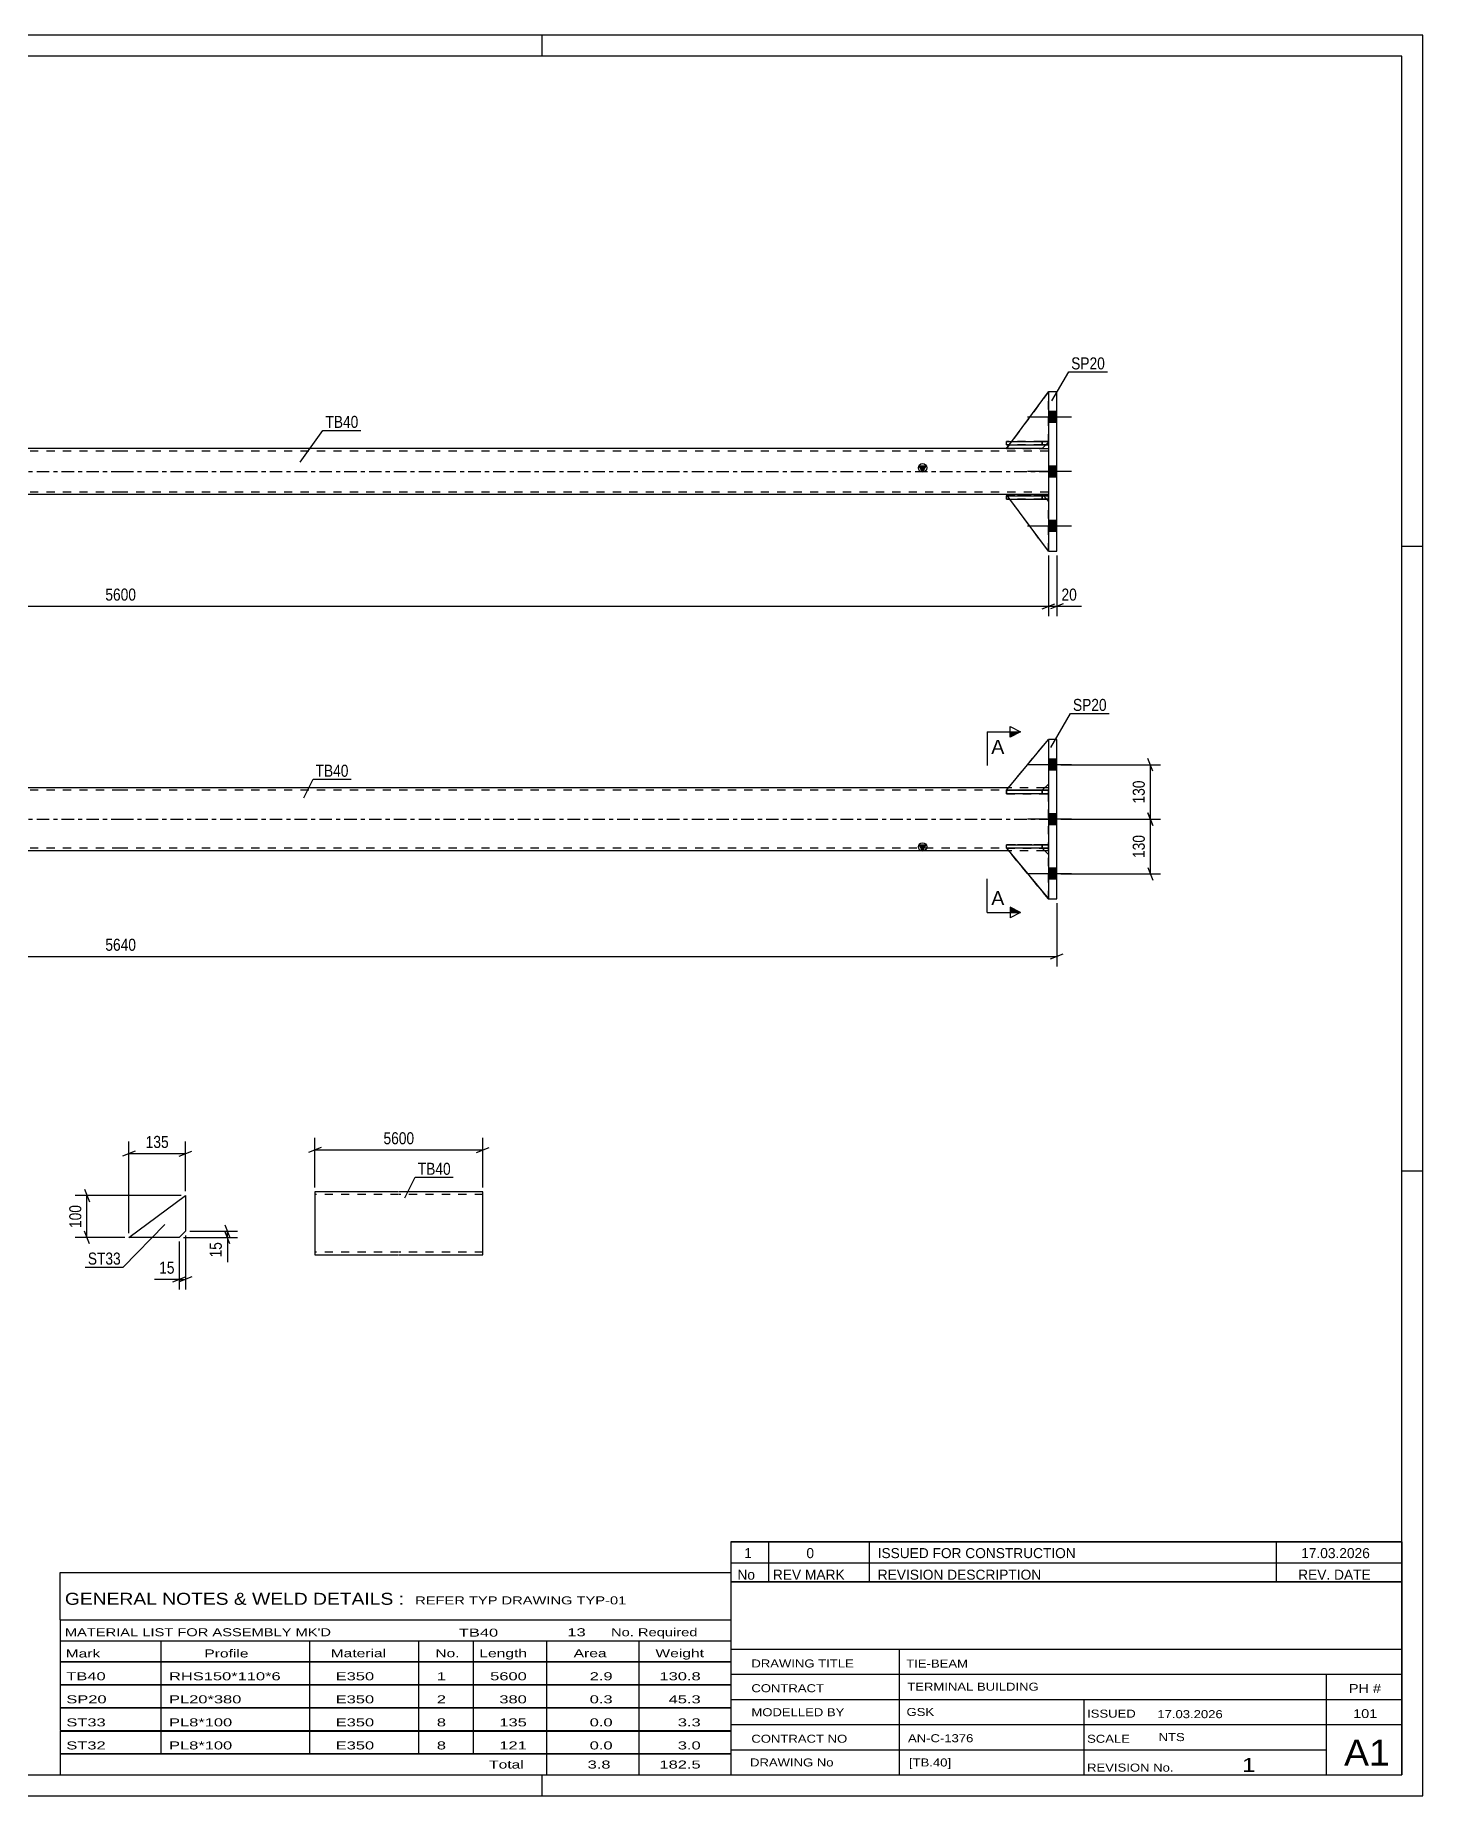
# Model space of a CAD drawing. Header units: millimetres. Extents: x 0 to 594, y 0 to 420.
# Drawn here: x 263.1 to 594, y 0 to 420 of the extents above; entities that cross this region are included whole.
import ezdxf

# ---------------------------------------------------------------- set-up
doc = ezdxf.new("R2010")
doc.units = ezdxf.units.MM
doc.linetypes.add('DXK_LINE_DOT2', pattern=[3.9198, 1.9599, -1.9599])
doc.linetypes.add('DXK_LINE_DOT3', pattern=[5.9187, 2.979, -0.9799, 0.9799, -0.9799])
doc.styles.add('Arial', font='ARIAL.TTF', dxfattribs={"height": 0.2})
doc.styles.add('Arial Narrow', font='ARIALN.TTF', dxfattribs={"height": 0.2})

# ---------------------------------------------------------------- blocks, each defined once
blk = doc.blocks.new('Unknown-580441124-1163')
at = {"color": 5, "linetype": 'Continuous'}
for p, q in [((594, 420), (0, 420)), ((384, 415), (384, 420)), ((594, 0), (594, 420)), ((589, 415), (5, 415)), ((589, 5), (589, 415)), ((594, 298), (589, 298)), ((594, 149), (589, 149)), ((5, 5), (589, 5)), ((384, 0), (384, 5)), ((0, 0), (594, 0))]:
    blk.add_line(p, q, dxfattribs=at)
blk = doc.blocks.new('Part-580441124-1842 - 1824')
at = {"color": 2, "linetype": 'Continuous'}
for p, q in [((494.71, 226.06), (494.71, 226.86)), ((494.71, 226.86), (504.71, 226.86)), ((504.71, 226.06), (504.71, 226.86)), ((504.71, 226.86), (504.71, 226.86)), ((494.71, 226.06), (494.72, 226.06)), ((504.71, 226.06), (495.54, 226.06)), ((504.71, 226.06), (504.71, 226.06))]:
    blk.add_line(p, q, dxfattribs=at)
at = {"color": 7, "linetype": 'DXK_LINE_DOT2'}
for p, q in [((503.21, 226.86), (494.71, 226.86)), ((503.21, 226.06), (503.21, 226.86)), ((503.21, 226.86), (504.71, 226.86)), ((504.71, 226.06), (504.71, 226.86)), ((494.71, 226.06), (503.21, 226.06)), ((495.54, 226.06), (494.72, 226.06)), ((503.21, 226.06), (504.71, 226.06))]:
    blk.add_line(p, q, dxfattribs=at)
blk = doc.blocks.new('Part-580441124-1850 - 1824')
at = {"color": 2, "linetype": 'Continuous'}
for p, q in [((494.71, 226.07), (494.71, 226.07)), ((495.54, 226.07), (494.71, 226.07)), ((494.71, 226.07), (504.71, 213.96)), ((504.71, 224.57), (503.22, 226.06))]:
    blk.add_line(p, q, dxfattribs=at)
at = {"color": 7, "linetype": 'DXK_LINE_DOT2'}
for p, q in [((503.21, 226.07), (494.71, 226.07)), ((504.71, 213.96), (494.71, 226.07)), ((503.21, 226.07), (495.54, 226.07)), ((503.22, 226.06), (503.21, 226.07)), ((503.21, 226.07), (503.21, 226.07)), ((504.71, 224.57), (503.21, 226.07)), ((504.71, 213.96), (504.71, 224.57))]:
    blk.add_line(p, q, dxfattribs=at)
blk = doc.blocks.new('Part-580441124-1830 - 1824')
at = {"color": 2, "linetype": 'Continuous'}
for p, q in [((506.71, 251.96), (504.71, 251.96)), ((504.71, 251.96), (504.71, 213.96)), ((506.71, 213.96), (506.71, 251.96)), ((504.71, 213.96), (506.71, 213.96))]:
    blk.add_line(p, q, dxfattribs=at)
blk = doc.blocks.new('Part-580441124-1831 - 1824')
at = {"color": 7, "linetype": 'DXK_LINE_DOT2'}
for p, q in [((504.71, 239.86), (494.71, 239.86)), ((494.71, 239.86), (504.71, 239.86)), ((494.71, 239.86), (494.71, 239.06)), ((503.21, 239.86), (503.21, 239.06)), ((504.71, 239.06), (504.71, 239.86)), ((503.21, 239.06), (494.71, 239.06)), ((494.71, 239.06), (504.71, 239.06)), ((503.21, 239.06), (504.71, 239.06))]:
    blk.add_line(p, q, dxfattribs=at)
blk = doc.blocks.new('Bolt-580441124-1843 - 1824')
at = {"linetype": 'Continuous'}
for points in [[(504.71, 247.26), (504.71, 244.66), (506.71, 244.66), (506.71, 247.26)], [(504.71, 247.26), (504.71, 244.66), (506.71, 244.66), (506.71, 247.26)], [(504.71, 247.26), (504.71, 244.66), (506.71, 244.66), (506.71, 247.26)], [(504.71, 234.26), (504.71, 231.66), (506.71, 231.66), (506.71, 234.26)], [(504.71, 234.26), (504.71, 231.66), (506.71, 231.66), (506.71, 234.26)], [(504.71, 221.26), (504.71, 218.66), (506.71, 218.66), (506.71, 221.26)], [(504.71, 221.26), (504.71, 218.66), (506.71, 218.66), (506.71, 221.26)], [(504.71, 221.26), (504.71, 218.66), (506.71, 218.66), (506.71, 221.26)]]:
    blk.add_hatch(color=1, dxfattribs=at).paths.add_polyline_path(points)
at = {"color": 1, "linetype": 'Continuous'}
for p, q in [((510.21, 245.96), (499.71, 245.96)), ((510.21, 245.96), (499.71, 245.96)), ((510.21, 245.96), (499.71, 245.96)), ((506.71, 247.26), (504.71, 247.26)), ((506.71, 247.26), (504.71, 247.26)), ((506.71, 247.26), (504.71, 247.26)), ((506.71, 244.66), (504.71, 244.66)), ((506.71, 244.66), (504.71, 244.66)), ((506.71, 244.66), (504.71, 244.66)), ((510.21, 232.96), (499.71, 232.96)), ((510.21, 232.96), (499.71, 232.96)), ((506.71, 234.26), (504.71, 234.26)), ((506.71, 234.26), (504.71, 234.26)), ((506.71, 231.66), (504.71, 231.66)), ((506.71, 231.66), (504.71, 231.66)), ((510.21, 219.96), (499.71, 219.96)), ((510.21, 219.96), (499.71, 219.96)), ((510.21, 219.96), (499.71, 219.96)), ((506.71, 221.26), (504.71, 221.26)), ((506.71, 221.26), (504.71, 221.26)), ((506.71, 221.26), (504.71, 221.26)), ((506.71, 218.66), (504.71, 218.66)), ((506.71, 218.66), (504.71, 218.66)), ((506.71, 218.66), (504.71, 218.66))]:
    blk.add_line(p, q, dxfattribs=at)
blk = doc.blocks.new('Part-580441124-1847 - 1824')
at = {"color": 7, "linetype": 'DXK_LINE_DOT2'}
for p, q in [((494.71, 239.87), (504.71, 251.96)), ((494.71, 239.87), (504.71, 251.96)), ((504.71, 251.96), (504.71, 241.37)), ((494.71, 239.87), (494.71, 239.87)), ((503.21, 239.87), (494.71, 239.87)), ((503.21, 239.87), (494.71, 239.87)), ((504.71, 241.37), (503.21, 239.87)), ((504.71, 241.37), (503.21, 239.87)), ((503.21, 239.87), (503.21, 239.87))]:
    blk.add_line(p, q, dxfattribs=at)
blk = doc.blocks.new('Part-580441124-1853 - 1824')
at = {"color": 7, "linetype": 'DXK_LINE_DOT2'}
for p, q in [((494.71, 226.07), (494.71, 226.07)), ((503.21, 226.07), (494.71, 226.07)), ((494.71, 226.07), (504.71, 213.96)), ((503.21, 226.07), (494.71, 226.07)), ((504.71, 213.96), (494.71, 226.07)), ((504.71, 224.57), (503.21, 226.07)), ((503.21, 226.07), (503.21, 226.07)), ((504.71, 224.57), (503.21, 226.07)), ((504.71, 213.96), (504.71, 224.57))]:
    blk.add_line(p, q, dxfattribs=at)
blk = doc.blocks.new('Part-580441124-1856 - 1824')
at = {"color": 7, "linetype": 'DXK_LINE_DOT2'}
for p, q in [((504.71, 226.86), (494.71, 226.86)), ((494.71, 226.86), (504.71, 226.86)), ((494.71, 226.06), (494.71, 226.86)), ((503.21, 226.86), (503.21, 226.06)), ((504.71, 226.06), (504.71, 226.86)), ((503.21, 226.06), (494.71, 226.06)), ((494.71, 226.06), (504.71, 226.06)), ((503.21, 226.06), (504.71, 226.06))]:
    blk.add_line(p, q, dxfattribs=at)
blk = doc.blocks.new('Part-580441124-1879 - 1824')
at = {"linetype": 'Continuous'}
blk.add_hatch(color=2, dxfattribs=at).paths.add_polyline_path([(474.71, 225.46), (473.91, 226.86), (475.51, 226.86)])
at = {"color": 2, "linetype": 'Continuous'}
for p, q in [((62.21, 240.46), (63.12, 240.46)), ((283.41, 240.46), (71.73, 240.46)), ((495.2, 240.46), (283.51, 240.46)), ((504.71, 240.46), (503.8, 240.46)), ((474.71, 225.46), (473.91, 226.86)), ((473.91, 226.86), (475.51, 226.86)), ((475.51, 226.86), (474.71, 225.46)), ((62.21, 225.46), (63.1, 225.46)), ((283.41, 225.46), (71.71, 225.46)), ((495.22, 225.46), (283.51, 225.46)), ((504.71, 225.46), (503.82, 225.46))]:
    blk.add_line(p, q, dxfattribs=at)
at = {"color": 7, "linetype": 'DXK_LINE_DOT2'}
for p, q in [((62.21, 240.46), (62.21, 225.46)), ((283.41, 239.86), (62.21, 239.86)), ((71.73, 240.46), (63.12, 240.46)), ((504.71, 239.86), (283.51, 239.86)), ((503.8, 240.46), (495.2, 240.46)), ((504.71, 225.46), (504.71, 240.46)), ((283.41, 226.06), (62.21, 226.06)), ((71.71, 225.46), (63.1, 225.46)), ((504.71, 226.06), (283.51, 226.06)), ((503.82, 225.46), (495.22, 225.46))]:
    blk.add_line(p, q, dxfattribs=at)
at = {"color": 7, "linetype": 'DXK_LINE_DOT3'}
for p, q in [((62.21, 232.96), (283.41, 232.96)), ((283.51, 232.96), (504.71, 232.96))]:
    blk.add_line(p, q, dxfattribs=at)
at = {"color": 2, "linetype": 'Continuous'}
blk.add_circle((474.71, 226.36), 1, dxfattribs=at)
blk = doc.blocks.new('Part-580441124-1886 - 1824')
at = {"color": 2, "linetype": 'Continuous'}
for p, q in [((494.71, 239.87), (504.71, 251.96)), ((494.71, 239.87), (494.71, 239.87)), ((503.21, 239.87), (494.71, 239.87)), ((503.21, 239.87), (504.71, 241.37)), ((503.21, 239.87), (503.21, 239.87))]:
    blk.add_line(p, q, dxfattribs=at)
at = {"color": 7, "linetype": 'DXK_LINE_DOT2'}
for p, q in [((494.71, 239.87), (504.71, 251.96)), ((504.71, 251.96), (504.71, 241.37)), ((503.21, 239.87), (494.71, 239.87)), ((504.71, 241.37), (503.21, 239.87))]:
    blk.add_line(p, q, dxfattribs=at)
blk = doc.blocks.new('Part-580441124-1889 - 1824')
at = {"color": 2, "linetype": 'Continuous'}
for p, q in [((494.71, 239.06), (494.71, 239.86)), ((494.71, 239.86), (504.71, 239.86)), ((504.71, 239.06), (504.71, 239.86)), ((504.71, 239.86), (504.71, 239.86)), ((504.71, 239.06), (494.71, 239.06)), ((504.71, 239.06), (504.71, 239.06))]:
    blk.add_line(p, q, dxfattribs=at)
at = {"color": 7, "linetype": 'DXK_LINE_DOT2'}
for p, q in [((503.21, 239.86), (494.71, 239.86)), ((503.21, 239.06), (503.21, 239.86)), ((503.21, 239.86), (504.71, 239.86)), ((504.71, 239.06), (504.71, 239.86)), ((494.71, 239.06), (503.21, 239.06)), ((503.21, 239.06), (504.71, 239.06))]:
    blk.add_line(p, q, dxfattribs=at)
blk = doc.blocks.new('Part-580441124-2318 - 2312')
at = {"color": 2, "linetype": 'Continuous'}
for p, q in [((349.75, 144.08), (329.75, 144.08)), ((329.75, 144.08), (329.75, 129.17)), ((369.85, 144.08), (349.85, 144.08)), ((369.85, 129.08), (369.85, 144.08)), ((329.75, 129.17), (329.75, 129.08)), ((329.75, 129.08), (349.75, 129.08)), ((349.85, 129.08), (369.85, 129.08))]:
    blk.add_line(p, q, dxfattribs=at)
at = {"color": 7, "linetype": 'DXK_LINE_DOT2'}
for p, q in [((349.75, 143.48), (329.75, 143.48)), ((369.85, 143.48), (349.85, 143.48)), ((329.75, 129.68), (329.75, 129.72)), ((349.75, 129.68), (329.75, 129.68)), ((369.85, 129.68), (349.85, 129.68)), ((369.85, 129.68), (369.85, 129.72))]:
    blk.add_line(p, q, dxfattribs=at)
blk = doc.blocks.new('Part-580441124-1766 - 1760')
at = {"color": 2, "linetype": 'Continuous'}
for p, q in [((285.42, 133.2), (298.92, 143.2)), ((298.92, 143.2), (298.92, 134.7)), ((298.92, 134.7), (297.42, 133.2)), ((297.42, 133.2), (285.42, 133.2))]:
    blk.add_line(p, q, dxfattribs=at)
blk = doc.blocks.new('Part-580441124-2014 - 2011')
at = {"color": 2, "linetype": 'Continuous'}
for p, q in [((494.71, 310.4), (494.71, 310.4)), ((503.21, 310.4), (494.71, 310.4)), ((494.95, 310.09), (494.71, 310.4)), ((504.71, 296.9), (495.54, 309.29)), ((503.21, 310.4), (503.21, 310.4)), ((503.53, 310.09), (503.21, 310.4)), ((504.71, 308.9), (504.33, 309.29))]:
    blk.add_line(p, q, dxfattribs=at)
at = {"color": 7, "linetype": 'DXK_LINE_DOT2'}
for p, q in [((494.71, 310.4), (503.21, 310.4)), ((495.54, 309.29), (494.95, 310.09)), ((503.21, 310.4), (504.71, 308.9)), ((504.33, 309.29), (503.53, 310.09)), ((504.71, 308.9), (504.71, 308.9)), ((504.71, 296.9), (504.71, 308.9)), ((504.71, 296.9), (504.71, 296.9))]:
    blk.add_line(p, q, dxfattribs=at)
blk = doc.blocks.new('Bolt-580441124-2023 - 2011')
at = {"linetype": 'Continuous'}
for points in [[(504.71, 330.2), (504.71, 327.6), (506.71, 327.6), (506.71, 330.2)], [(504.71, 330.2), (504.71, 327.6), (506.71, 327.6), (506.71, 330.2)], [(504.71, 330.2), (504.71, 327.6), (506.71, 327.6), (506.71, 330.2)], [(504.71, 317.2), (504.71, 314.6), (506.71, 314.6), (506.71, 317.2)], [(504.71, 317.2), (504.71, 314.6), (506.71, 314.6), (506.71, 317.2)], [(504.71, 304.2), (504.71, 301.6), (506.71, 301.6), (506.71, 304.2)], [(504.71, 304.2), (504.71, 301.6), (506.71, 301.6), (506.71, 304.2)], [(504.71, 304.2), (504.71, 301.6), (506.71, 301.6), (506.71, 304.2)]]:
    blk.add_hatch(color=1, dxfattribs=at).paths.add_polyline_path(points)
at = {"color": 1, "linetype": 'Continuous'}
for p, q in [((510.21, 328.9), (499.71, 328.9)), ((510.21, 328.9), (499.71, 328.9)), ((510.21, 328.9), (499.71, 328.9)), ((506.71, 330.2), (504.71, 330.2)), ((506.71, 330.2), (504.71, 330.2)), ((506.71, 330.2), (504.71, 330.2)), ((506.71, 327.6), (504.71, 327.6)), ((506.71, 327.6), (504.71, 327.6)), ((506.71, 327.6), (504.71, 327.6)), ((510.21, 315.9), (499.71, 315.9)), ((510.21, 315.9), (499.71, 315.9)), ((506.71, 317.2), (504.71, 317.2)), ((506.71, 317.2), (504.71, 317.2)), ((506.71, 314.6), (504.71, 314.6)), ((506.71, 314.6), (504.71, 314.6)), ((510.21, 302.9), (499.71, 302.9)), ((510.21, 302.9), (499.71, 302.9)), ((510.21, 302.9), (499.71, 302.9)), ((506.71, 304.2), (504.71, 304.2)), ((506.71, 304.2), (504.71, 304.2)), ((506.71, 304.2), (504.71, 304.2)), ((506.71, 301.6), (504.71, 301.6)), ((506.71, 301.6), (504.71, 301.6)), ((506.71, 301.6), (504.71, 301.6))]:
    blk.add_line(p, q, dxfattribs=at)
blk = doc.blocks.new('Part-580441124-2015 - 2011')
at = {"color": 2, "linetype": 'Continuous'}
for p, q in [((494.71, 309.29), (494.71, 310.09)), ((494.71, 310.09), (504.71, 310.09)), ((494.71, 309.29), (504.71, 309.29)), ((504.71, 310.09), (504.71, 310.09)), ((504.71, 309.29), (504.71, 310.09))]:
    blk.add_line(p, q, dxfattribs=at)
at = {"color": 7, "linetype": 'DXK_LINE_DOT2'}
for p, q in [((503.21, 310.09), (494.71, 310.09)), ((503.21, 309.29), (494.71, 309.29)), ((504.71, 310.09), (503.21, 310.09)), ((503.21, 310.09), (503.21, 309.29)), ((503.21, 309.29), (504.71, 309.29)), ((504.71, 309.29), (504.71, 309.29))]:
    blk.add_line(p, q, dxfattribs=at)
blk = doc.blocks.new('Part-580441124-2024 - 2011')
at = {"color": 7, "linetype": 'DXK_LINE_DOT2'}
for p, q in [((504.71, 296.9), (494.71, 310.4)), ((494.71, 310.4), (503.21, 310.4)), ((503.21, 310.4), (494.71, 310.4)), ((503.21, 310.4), (504.71, 308.9)), ((503.21, 310.4), (503.21, 310.4)), ((503.21, 310.4), (504.71, 308.9)), ((504.71, 308.9), (504.71, 308.9)), ((504.71, 296.9), (504.71, 308.9))]:
    blk.add_line(p, q, dxfattribs=at)
blk = doc.blocks.new('Part-580441124-2031 - 2011')
at = {"color": 2, "linetype": 'Continuous'}
for p, q in [((495.96, 323.09), (504.71, 334.9)), ((494.71, 321.4), (495.37, 322.29)), ((503.21, 321.4), (494.71, 321.4)), ((504.1, 322.29), (503.21, 321.4))]:
    blk.add_line(p, q, dxfattribs=at)
at = {"color": 7, "linetype": 'DXK_LINE_DOT2'}
for p, q in [((504.71, 334.9), (504.71, 322.9)), ((495.37, 322.29), (495.96, 323.09)), ((495.37, 322.29), (495.96, 323.09)), ((504.71, 322.9), (504.1, 322.29))]:
    blk.add_line(p, q, dxfattribs=at)
blk = doc.blocks.new('Part-580441124-2049 - 2011')
at = {"color": 7, "linetype": 'DXK_LINE_DOT2'}
for p, q in [((494.71, 322.29), (494.71, 323.09)), ((503.21, 323.09), (494.71, 323.09)), ((494.71, 323.09), (504.71, 323.09)), ((503.21, 322.29), (494.71, 322.29)), ((494.71, 322.29), (504.71, 322.29)), ((503.21, 322.29), (503.21, 323.09)), ((503.21, 323.09), (504.71, 323.09)), ((504.71, 322.29), (503.21, 322.29)), ((504.71, 322.29), (504.71, 323.09)), ((504.71, 322.29), (504.71, 322.29))]:
    blk.add_line(p, q, dxfattribs=at)
blk = doc.blocks.new('Part-580441124-2036 - 2011')
at = {"color": 2, "linetype": 'Continuous'}
for p, q in [((506.71, 334.9), (504.71, 334.9)), ((504.71, 334.9), (504.71, 296.9)), ((506.71, 296.9), (506.71, 334.9)), ((504.71, 296.9), (506.71, 296.9))]:
    blk.add_line(p, q, dxfattribs=at)
blk = doc.blocks.new('Part-580441124-2041 - 2011')
at = {"linetype": 'Continuous'}
blk.add_hatch(color=2, dxfattribs=at).paths.add_polyline_path([(474.71, 315.9), (473.91, 317.3), (475.51, 317.3)])
at = {"color": 2, "linetype": 'Continuous'}
for p, q in [((62.21, 321.4), (63.71, 321.4)), ((283.41, 321.4), (72.21, 321.4)), ((494.71, 321.4), (283.51, 321.4)), ((503.21, 321.4), (504.71, 321.4)), ((474.71, 315.9), (473.91, 317.3)), ((473.91, 317.3), (475.51, 317.3)), ((475.51, 317.3), (474.71, 315.9)), ((62.21, 310.4), (63.71, 310.4)), ((283.41, 310.4), (72.21, 310.4)), ((494.71, 310.4), (283.51, 310.4)), ((504.71, 310.4), (503.21, 310.4))]:
    blk.add_line(p, q, dxfattribs=at)
at = {"color": 7, "linetype": 'DXK_LINE_DOT2'}
for p, q in [((62.21, 310.4), (62.21, 321.4)), ((283.41, 320.8), (62.21, 320.8)), ((63.71, 321.4), (72.21, 321.4)), ((504.71, 320.8), (283.51, 320.8)), ((503.21, 321.4), (494.71, 321.4)), ((504.71, 321.4), (504.71, 310.4)), ((283.41, 311), (62.21, 311)), ((504.71, 311), (283.51, 311)), ((72.21, 310.4), (63.71, 310.4)), ((503.21, 310.4), (494.71, 310.4))]:
    blk.add_line(p, q, dxfattribs=at)
at = {"color": 7, "linetype": 'DXK_LINE_DOT3'}
for p, q in [((62.21, 315.9), (283.41, 315.9)), ((283.51, 315.9), (504.71, 315.9))]:
    blk.add_line(p, q, dxfattribs=at)
at = {"color": 2, "linetype": 'Continuous'}
blk.add_circle((474.71, 316.8), 1, dxfattribs=at)
blk = doc.blocks.new('Part-580441124-2048 - 2011')
at = {"color": 7, "linetype": 'DXK_LINE_DOT2'}
for p, q in [((504.71, 334.9), (494.71, 321.4)), ((504.71, 322.9), (504.71, 334.9)), ((494.71, 321.4), (503.21, 321.4)), ((503.21, 321.4), (504.71, 322.9))]:
    blk.add_line(p, q, dxfattribs=at)
blk = doc.blocks.new('Part-580441124-2050 - 2011')
at = {"color": 7, "linetype": 'DXK_LINE_DOT2'}
for p, q in [((494.71, 309.29), (494.71, 310.09)), ((503.21, 310.09), (494.71, 310.09)), ((494.71, 310.09), (504.71, 310.09)), ((503.21, 309.29), (494.71, 309.29)), ((494.71, 309.29), (504.71, 309.29)), ((503.21, 309.29), (503.21, 310.09)), ((503.21, 310.09), (504.71, 310.09)), ((504.71, 309.29), (503.21, 309.29)), ((504.71, 309.29), (504.71, 310.09)), ((504.71, 309.29), (504.71, 309.29))]:
    blk.add_line(p, q, dxfattribs=at)
blk = doc.blocks.new('Part-580441124-2051 - 2011')
at = {"color": 2, "linetype": 'Continuous'}
for p, q in [((494.71, 322.29), (494.71, 323.09)), ((494.71, 323.09), (504.71, 323.09)), ((494.71, 322.29), (504.71, 322.29)), ((504.71, 323.09), (504.71, 323.09)), ((504.71, 323.09), (504.71, 322.29))]:
    blk.add_line(p, q, dxfattribs=at)
at = {"color": 7, "linetype": 'DXK_LINE_DOT2'}
for p, q in [((503.21, 323.09), (494.71, 323.09)), ((503.21, 322.29), (494.71, 322.29)), ((504.71, 323.09), (503.21, 323.09)), ((503.21, 323.09), (503.21, 322.29)), ((503.21, 322.29), (504.71, 322.29))]:
    blk.add_line(p, q, dxfattribs=at)
blk = doc.blocks.new('StraightDimension-580441124-1939 - 1824')
at = {"color": 7, "linetype": 'Continuous'}
for p, q in [((507.71, 232.96), (531.44, 232.96)), ((529.64, 231.46), (528.44, 234.46)), ((529.04, 219.96), (529.04, 232.96)), ((507.71, 219.96), (531.44, 219.96)), ((528.44, 221.46), (529.64, 218.46))]:
    blk.add_line(p, q, dxfattribs=at)
at = {"color": 0}
blk.add_wipeout([(528.29, 229.8), (524.09, 229.8), (524.09, 223.12), (528.29, 223.12)], dxfattribs=at)
at = {"color": 3, "style": 'Arial Narrow'}
blk.add_text('130', height=2.863, rotation=90.0002, dxfattribs=at).set_placement((527.69, 223.72))
blk = doc.blocks.new('StraightDimension-580441124-1901 - 1824')
at = {"color": 7, "linetype": 'Continuous'}
for p, q in [((60.21, 212.96), (60.21, 197.84)), ((506.71, 212.96), (506.71, 197.84)), ((61.71, 200.84), (58.71, 199.64)), ((60.21, 200.24), (506.71, 200.24)), ((505.21, 199.64), (508.21, 200.84))]:
    blk.add_line(p, q, dxfattribs=at)
at = {"color": 0}
blk.add_wipeout([(287.72, 200.99), (287.72, 205.19), (279.21, 205.19), (279.21, 200.99)], dxfattribs=at)
at = {"color": 3, "style": 'Arial Narrow'}
blk.add_text('5640', height=2.863, dxfattribs=at).set_placement((279.81, 201.59))
blk = doc.blocks.new('StraightDimension-580441124-1952 - 1824')
at = {"color": 7, "linetype": 'Continuous'}
for p, q in [((507.71, 245.96), (531.44, 245.96)), ((529.64, 244.46), (528.44, 247.46)), ((529.04, 232.96), (529.04, 245.96)), ((507.71, 232.96), (531.44, 232.96)), ((528.44, 234.46), (529.64, 231.46))]:
    blk.add_line(p, q, dxfattribs=at)
at = {"color": 0}
blk.add_wipeout([(528.29, 242.8), (524.09, 242.8), (524.09, 236.12), (528.29, 236.12)], dxfattribs=at)
at = {"color": 3, "style": 'Arial Narrow'}
blk.add_text('130', height=2.863, rotation=90.0002, dxfattribs=at).set_placement((527.69, 236.72))
blk = doc.blocks.new('StraightDimension-580441124-2323 - 2312')
at = {"color": 7, "linetype": 'Continuous'}
for p, q in [((329.75, 145.08), (329.75, 156.93)), ((369.85, 145.08), (369.85, 156.93)), ((331.25, 154.68), (328.25, 153.48)), ((329.75, 154.08), (369.85, 154.08)), ((368.35, 153.48), (371.35, 154.68))]:
    blk.add_line(p, q, dxfattribs=at)
at = {"color": 0}
blk.add_wipeout([(354.05, 154.83), (354.05, 159.03), (345.54, 159.03), (345.54, 154.83)], dxfattribs=at)
at = {"color": 3, "style": 'Arial Narrow'}
blk.add_text('5600', height=2.863, dxfattribs=at).set_placement((346.14, 155.43))
blk = doc.blocks.new('StraightDimension-580441124-1801 - 1760')
at = {"color": 7, "linetype": 'Continuous'}
for p, q in [((299.92, 134.7), (311.32, 134.7)), ((308.32, 136.2), (309.52, 133.2)), ((309.52, 131.7), (308.32, 134.7)), ((308.92, 133.2), (308.92, 134.7)), ((298.42, 133.2), (311.32, 133.2))]:
    blk.add_line(p, q, dxfattribs=at)
at = {"color": 0}
blk.add_wipeout([(308.17, 132.67), (303.97, 132.67), (303.97, 127.82), (308.17, 127.82)], dxfattribs=at)
at = {"color": 7, "linetype": 'Continuous'}
blk.add_line((308.92, 133.2), (308.92, 127.29), dxfattribs=at)
blk.add_line((308.92, 133.2), (308.92, 127.29), dxfattribs=at)
at = {"color": 3, "style": 'Arial Narrow'}
blk.add_text('15', height=2.863, rotation=90.0002, dxfattribs=at).set_placement((307.57, 128.42))
blk = doc.blocks.new('StraightDimension-580441124-1768 - 1760')
at = {"color": 7, "linetype": 'Continuous'}
for p, q in [((285.42, 134.2), (285.42, 156.05)), ((298.92, 144.2), (298.92, 156.05)), ((286.92, 153.8), (283.92, 152.6)), ((285.42, 153.2), (298.92, 153.2)), ((297.42, 152.6), (300.42, 153.8))]:
    blk.add_line(p, q, dxfattribs=at)
at = {"color": 0}
blk.add_wipeout([(295.52, 153.95), (295.52, 158.15), (288.83, 158.15), (288.83, 153.95)], dxfattribs=at)
at = {"color": 3, "style": 'Arial Narrow'}
blk.add_text('135', height=2.863, dxfattribs=at).set_placement((289.43, 154.55))
blk = doc.blocks.new('StraightDimension-580441124-1777 - 1760')
at = {"color": 7, "linetype": 'Continuous'}
for p, q in [((297.42, 132.2), (297.42, 120.8)), ((298.92, 133.7), (298.92, 120.8)), ((295.92, 122.6), (298.92, 123.8)), ((300.42, 123.8), (297.42, 122.6)), ((297.42, 123.2), (298.92, 123.2))]:
    blk.add_line(p, q, dxfattribs=at)
at = {"color": 0}
blk.add_wipeout([(296.9, 123.95), (296.9, 128.15), (292.04, 128.15), (292.04, 123.95)], dxfattribs=at)
at = {"color": 7, "linetype": 'Continuous'}
blk.add_line((297.42, 123.2), (291.52, 123.2), dxfattribs=at)
blk.add_line((297.42, 123.2), (291.52, 123.2), dxfattribs=at)
at = {"color": 3, "style": 'Arial Narrow'}
blk.add_text('15', height=2.863, dxfattribs=at).set_placement((292.64, 124.55))
blk = doc.blocks.new('StraightDimension-580441124-1792 - 1760')
at = {"color": 7, "linetype": 'Continuous'}
for p, q in [((297.92, 143.2), (272.57, 143.2)), ((274.82, 144.7), (276.02, 141.7)), ((275.42, 133.2), (275.42, 143.2)), ((276.02, 131.7), (274.82, 134.7)), ((284.42, 133.2), (272.57, 133.2))]:
    blk.add_line(p, q, dxfattribs=at)
at = {"color": 0}
blk.add_wipeout([(274.67, 141.54), (270.47, 141.54), (270.47, 134.85), (274.67, 134.85)], dxfattribs=at)
at = {"color": 3, "style": 'Arial Narrow'}
blk.add_text('100', height=2.863, rotation=90.0002, dxfattribs=at).set_placement((274.07, 135.45))
blk = doc.blocks.new('StraightDimension-580441124-2086 - 2011')
at = {"color": 7, "linetype": 'Continuous'}
for p, q in [((62.21, 295.9), (62.21, 281.37)), ((504.71, 295.9), (504.71, 281.37)), ((63.71, 284.37), (60.71, 283.17)), ((62.21, 283.77), (504.71, 283.77)), ((503.21, 283.17), (506.21, 284.37))]:
    blk.add_line(p, q, dxfattribs=at)
at = {"color": 0}
blk.add_wipeout([(287.72, 284.52), (287.72, 288.72), (279.21, 288.72), (279.21, 284.52)], dxfattribs=at)
at = {"color": 3, "style": 'Arial Narrow'}
blk.add_text('5600', height=2.863, dxfattribs=at).set_placement((279.81, 285.12))
blk = doc.blocks.new('StraightDimension-580441124-2108 - 2011')
at = {"color": 7, "linetype": 'Continuous'}
for p, q in [((504.71, 295.9), (504.71, 281.37)), ((506.71, 295.9), (506.71, 281.37)), ((503.21, 283.17), (506.21, 284.37)), ((504.71, 283.77), (506.71, 283.77)), ((508.21, 284.37), (505.21, 283.17))]:
    blk.add_line(p, q, dxfattribs=at)
at = {"color": 0}
blk.add_wipeout([(512.09, 284.52), (512.09, 288.72), (507.24, 288.72), (507.24, 284.52)], dxfattribs=at)
at = {"color": 7, "linetype": 'Continuous'}
blk.add_line((506.71, 283.77), (512.62, 283.77), dxfattribs=at)
blk.add_line((506.71, 283.77), (512.62, 283.77), dxfattribs=at)
at = {"color": 3, "style": 'Arial Narrow'}
blk.add_text('20', height=2.863, dxfattribs=at).set_placement((507.84, 285.12))
blk = doc.blocks.new('Unknown-580441124-3221')
at = {"color": 7, "linetype": 'Continuous'}
for p, q in [((429, 51.05), (429, 5)), ((429, 51.05), (589, 51.05)), ((589, 51), (589, 5)), ((429, 35), (589, 35)), ((469.14, 35), (469.14, 5)), ((429, 29), (589, 29)), ((571, 5.05), (571, 29.05)), ((429, 23), (589, 23)), ((513.14, 23), (513.14, 5)), ((429, 17), (589, 17)), ((429, 11), (571, 11)), ((429, 5), (589, 5))]:
    blk.add_line(p, q, dxfattribs=at)
at = {"color": 7, "style": 'Arial Narrow'}
for s, height, width, p in [('DRAWING TITLE', 1.9089, 1.425378, (433.88, 30.61)), ('TIE-BEAM', 1.909, 1.425378, (470.81, 30.59)), ('CONTRACT', 1.909, 1.425378, (433.88, 24.71)), ('TERMINAL BUILDING', 1.9089, 1.425378, (471.06, 25.07)), ('MODELLED BY', 1.9089, 1.425378, (433.88, 18.98)), ('GSK', 1.909, 1.425378, (470.88, 19.04)), ('ISSUED', 1.909, 1.425378, (513.94, 18.64)), ('17.03.2026', 1.909, 1.425378, (530.69, 18.52)), ('CONTRACT NO', 1.9089, 1.425378, (433.88, 12.66)), ('AN-C-1376', 1.909, 1.425378, (471.23, 12.78)), ('SCALE', 1.909, 1.425378, (513.94, 12.65)), ('A1', 6.204, 1.25, (575.24, 7.2)), ('DRAWING No', 1.909, 1.425378, (433.56, 7)), ('[TB.40]', 1.909, 1.425378, (471.46, 6.99)), ('1', 3.34, 1.5, (550.91, 5.68)), ('REVISION No.', 1.9089, 1.425378, (513.94, 5.77))]:
    blk.add_text(s, height=height, dxfattribs=dict(at, width=width)).set_placement(p)
at = {"color": 7, "linetype": 'Continuous', "style": 'Arial Narrow'}
for s, height, width, p in [('PH #', 2.1, 1.42538, (576.4, 24.55)), ('101', 2.1, 1.42538, (577.41, 18.55)), ('NTS', 1.909, 1.425378, (531, 13.05))]:
    blk.add_text(s, height=height, dxfattribs=dict(at, width=width)).set_placement(p)
blk = doc.blocks.new('Unknown-580441124-3222')
at = {"color": 7, "linetype": 'Continuous'}
for p, q in [((429, 60.55), (589, 60.55)), ((589, 60.55), (429, 60.55)), ((429, 60.55), (429, 55.55)), ((438, 60.55), (438, 55.55)), ((462, 60.55), (462, 55.55)), ((559, 60.55), (559, 55.55)), ((589, 60.55), (589, 55.55)), ((429, 55.55), (589, 55.55)), ((429, 55.55), (429, 51.05)), ((429, 55.55), (589, 55.55)), ((438, 55.55), (438, 51.05)), ((462, 55.55), (462, 51.05)), ((559, 55.55), (559, 51.05)), ((589, 55.55), (589, 51.05)), ((589, 51.05), (429, 51.05))]:
    blk.add_line(p, q, dxfattribs=at)
at = {"color": 7, "linetype": 'Continuous', "style": 'Arial Narrow'}
for s, height, width, p in [('1', 2.39, 1.196471, (432.16, 56.7)), ('0', 2.39, 1.196471, (447, 56.7)), ('ISSUED FOR CONSTRUCTION', 2.3861, 1.196471, (464, 56.7)), ('17.03.2026', 2.386, 1.196471, (565, 56.7)), ('No', 2.386, 1.2, (430.54, 51.55)), ('REV MARK', 2.386, 1.2, (439, 51.55)), ('REVISION DESCRIPTION', 2.3861, 1.2, (464, 51.55)), ('REV. DATE', 2.386, 1.2, (564.28, 51.55))]:
    blk.add_text(s, height=height, dxfattribs=dict(at, width=width)).set_placement(p)
blk = doc.blocks.new('Unknown-580441124-3223')
at = {"color": 7, "linetype": 'Continuous'}
for p, q in [((269, 53.25), (429, 53.25)), ((269, 42), (269, 53.25)), ((429, 53.25), (429, 42)), ((269, 42), (429, 42)), ((269, 42), (269, 37)), ((429, 42), (429, 37)), ((269, 37), (429, 37)), ((269, 37), (269, 32)), ((293, 37), (293, 32)), ((328.5, 37), (328.5, 32)), ((354.5, 37), (354.5, 32)), ((367.5, 37), (367.5, 32)), ((385, 37), (385, 32)), ((407, 37), (407, 32)), ((429, 37), (429, 32)), ((269, 32), (429, 32)), ((269, 31.95), (269, 26.55)), ((269, 31.95), (429, 31.95)), ((293, 32), (293, 26.5)), ((328.5, 32), (328.5, 26.5)), ((354.5, 32), (354.5, 26.5)), ((367.5, 32), (367.5, 26.5)), ((385, 32), (385, 26.5)), ((407, 32), (407, 26.5)), ((429, 31.95), (429, 26.55)), ((269, 26.55), (429, 26.55)), ((269, 26.45), (269, 21.05)), ((269, 26.45), (429, 26.45)), ((293, 26.5), (293, 21)), ((328.5, 26.5), (328.5, 21)), ((354.5, 26.5), (354.5, 21)), ((367.5, 26.5), (367.5, 21)), ((385, 26.5), (385, 21)), ((407, 26.5), (407, 21)), ((429, 26.45), (429, 21.05)), ((269, 21.05), (429, 21.05)), ((293, 21), (293, 15.5)), ((328.5, 21), (328.5, 15.5)), ((354.5, 21), (354.5, 15.5)), ((367.5, 21), (367.5, 15.5)), ((385, 21), (385, 15.5)), ((407, 21), (407, 15.5)), ((269, 20.95), (269, 15.55)), ((269, 20.95), (429, 20.95)), ((429, 20.95), (429, 15.55)), ((269, 15.55), (429, 15.55)), ((269, 15.45), (269, 10.05)), ((269, 15.45), (429, 15.45)), ((293, 15.5), (293, 10)), ((328.5, 15.5), (328.5, 10)), ((354.5, 15.5), (354.5, 10)), ((367.5, 15.5), (367.5, 10)), ((385, 15.5), (385, 10)), ((407, 15.5), (407, 10)), ((429, 15.45), (429, 10.05)), ((269, 10.05), (429, 10.05)), ((269, 10), (429, 10)), ((269, 10), (269, 5)), ((385, 10), (385, 5)), ((407, 10), (407, 5)), ((429, 10), (429, 5)), ((269, 5), (429, 5))]:
    blk.add_line(p, q, dxfattribs=at)
at = {"color": 7, "style": 'Arial Narrow'}
for s, height, width, p in [('GENERAL NOTES & WELD DETAILS :', 2.8633, 1.4, (270.15, 45.56)), ('REFER TYP DRAWING TYP-01', 1.9089, 1.6, (353.7, 45.66)), ("MATERIAL LIST FOR ASSEMBLY MK'D", 1.9089, 1.6, (270.15, 38.06)), ('TB40', 1.909, 1.794707, (364.1, 37.97)), ('13', 1.909, 1.794707, (389.99, 38.06)), ('No. Required', 1.9089, 1.6, (400.41, 38.06)), ('Mark', 1.909, 1.7, (270.34, 33)), ('Profile', 1.909, 1.7, (303.41, 33)), ('Material', 1.909, 1.7, (333.54, 33.06)), ('No.', 1.909, 1.7, (358.5, 33.06)), ('Length', 1.909, 1.7, (369, 33.06)), ('Area', 1.909, 1.7, (391.5, 33.06)), ('Weight', 1.909, 1.7, (411, 33.06))]:
    blk.add_text(s, height=height, dxfattribs=dict(at, width=width)).set_placement(p)
at = {"color": 7, "linetype": 'Continuous', "style": 'Arial Narrow'}
for s, height, width, p in [('TB40', 1.909, 1.794707, (270.5, 27.56)), ('RHS150*110*6', 1.9089, 1.794707, (295, 27.56)), ('E350', 1.909, 1.794707, (334.74, 27.56)), ('1', 1.91, 1.794707, (358.86, 27.56)), ('5600', 1.909, 1.794707, (371.58, 27.56)), ('2.9', 1.909, 1.794707, (395.32, 27.56)), ('130.8', 1.909, 1.794707, (411.96, 27.56)), ('SP20', 1.909, 1.794707, (270.5, 22.06)), ('PL20*380', 1.909, 1.794707, (295, 22.06)), ('E350', 1.909, 1.794707, (334.74, 22.06)), ('2', 1.91, 1.794707, (358.86, 22.06)), ('380', 1.909, 1.794707, (373.77, 22.06)), ('0.3', 1.909, 1.794707, (395.32, 22.06)), ('45.3', 1.909, 1.794707, (414.14, 22.06)), ('ST33', 1.909, 1.794707, (270.5, 16.56)), ('PL8*100', 1.909, 1.794707, (295, 16.56)), ('E350', 1.909, 1.794707, (334.74, 16.56)), ('8', 1.91, 1.794707, (358.86, 16.56)), ('135', 1.909, 1.794707, (373.77, 16.56)), ('0.0', 1.909, 1.794707, (395.32, 16.56)), ('3.3', 1.909, 1.794707, (416.33, 16.56)), ('ST32', 1.909, 1.794707, (270.5, 11.06)), ('PL8*100', 1.909, 1.794707, (295, 11.06)), ('E350', 1.909, 1.794707, (334.74, 11.06)), ('8', 1.91, 1.794707, (358.86, 11.06)), ('121', 1.909, 1.794707, (373.77, 11.06)), ('0.0', 1.909, 1.794707, (395.32, 11.06)), ('3.0', 1.909, 1.794707, (416.33, 11.06)), ('Total', 1.909, 1.7, (371.33, 6.5)), ('3.8', 1.909, 1.794707, (394.83, 6.5)), ('182.5', 1.909, 1.794707, (411.96, 6.5))]:
    blk.add_text(s, height=height, dxfattribs=dict(at, width=width)).set_placement(p)
blk = doc.blocks.new('Mark-580441124-1826 - 1824')
at = {"color": 0}
blk.add_wipeout([(518.61, 258.8), (518.61, 261.8), (510.57, 261.8), (510.57, 258.8)], dxfattribs=at)
blk.add_wipeout([(518.61, 258.8), (518.61, 261.8), (510.57, 261.8), (510.57, 258.8)], dxfattribs=at)
at = {"color": 30, "linetype": 'Continuous'}
for p, q in [((505.26, 250.1), (509.97, 258.2)), ((509.97, 258.2), (519.21, 258.2))]:
    blk.add_line(p, q, dxfattribs=at)
at = {"color": 3, "style": 'Arial Narrow'}
blk.add_text('SP20', height=2.863, dxfattribs=at).set_placement((510.57, 258.8))
blk = doc.blocks.new('Mark-580441124-1875 - 1824')
at = {"color": 0}
blk.add_wipeout([(337.8, 243.1), (337.8, 246.1), (329.94, 246.1), (329.94, 243.1)], dxfattribs=at)
blk.add_wipeout([(337.8, 243.1), (337.8, 246.1), (329.94, 246.1), (329.94, 243.1)], dxfattribs=at)
at = {"color": 30, "linetype": 'Continuous'}
for p, q in [((327.16, 238.06), (329.34, 242.5)), ((329.34, 242.5), (338.4, 242.5))]:
    blk.add_line(p, q, dxfattribs=at)
at = {"color": 3, "style": 'Arial Narrow'}
blk.add_text('TB40', height=2.863, dxfattribs=at).set_placement((329.94, 243.1))
blk = doc.blocks.new('SectionMark-580441124-1986 - 1824')
at = {"color": 0, "linetype": 'Continuous'}
for points in [[(494.2, 248.56), (494.2, 252.06), (491.09, 252.06), (491.09, 248.56)], [(494.2, 212.48), (494.2, 215.98), (491.09, 215.98), (491.09, 212.48)]]:
    blk.add_wipeout(points, dxfattribs=at)
at = {"linetype": 'Continuous'}
for points in [[(495.59, 252.56), (495.59, 253.81), (498.09, 253.81)], [(495.59, 210.73), (495.59, 211.98), (498.09, 210.73)]]:
    blk.add_hatch(color=6, dxfattribs=at).paths.add_polyline_path(points)
at = {"color": 6, "linetype": 'Continuous'}
for p, q in [((490.09, 253.81), (490.09, 245.81)), ((490.09, 253.81), (498.09, 253.81)), ((495.59, 252.56), (495.59, 255.06)), ((495.59, 255.06), (498.09, 253.81)), ((498.09, 253.81), (495.59, 252.56)), ((490.09, 210.73), (490.09, 218.73)), ((490.09, 210.73), (498.09, 210.73)), ((498.09, 210.73), (495.59, 211.98)), ((495.59, 211.98), (495.59, 209.48)), ((498.09, 210.73), (495.59, 209.48))]:
    blk.add_line(p, q, dxfattribs=at)
at = {"color": 3, "linetype": 'Continuous', "style": 'Arial'}
for p in [(491.09, 248.56), (491.09, 212.48)]:
    blk.add_text('A', height=3.34, dxfattribs=at).set_placement(p)
blk = doc.blocks.new('Mark-580441124-2314 - 2312')
at = {"color": 0}
blk.add_wipeout([(362.17, 148.14), (362.17, 151.14), (354.32, 151.14), (354.32, 148.14)], dxfattribs=at)
blk.add_wipeout([(362.17, 148.14), (362.17, 151.14), (354.32, 151.14), (354.32, 148.14)], dxfattribs=at)
at = {"color": 30, "linetype": 'Continuous'}
for p, q in [((351.21, 142.62), (353.72, 147.54)), ((353.72, 147.54), (362.77, 147.54))]:
    blk.add_line(p, q, dxfattribs=at)
at = {"color": 3, "style": 'Arial Narrow'}
blk.add_text('TB40', height=2.863, dxfattribs=at).set_placement((354.32, 148.14))
blk = doc.blocks.new('Mark-580441124-1762 - 1760')
at = {"color": 0}
blk.add_wipeout([(283.48, 126.72), (283.48, 129.72), (275.63, 129.72), (275.63, 126.72)], dxfattribs=at)
blk.add_wipeout([(283.48, 126.72), (283.48, 129.72), (275.63, 129.72), (275.63, 126.72)], dxfattribs=at)
at = {"color": 30, "linetype": 'Continuous'}
for p in [(294.01, 136.32), (275.03, 126.12)]:
    blk.add_line(p, (284.08, 126.12), dxfattribs=at)
at = {"color": 3, "style": 'Arial Narrow'}
blk.add_text('ST33', height=2.863, dxfattribs=at).set_placement((275.63, 126.72))
blk = doc.blocks.new('Mark-580441124-2032 - 2011')
at = {"color": 0}
blk.add_wipeout([(518.19, 340.28), (518.19, 343.28), (510.15, 343.28), (510.15, 340.28)], dxfattribs=at)
blk.add_wipeout([(518.19, 340.28), (518.19, 343.28), (510.15, 343.28), (510.15, 340.28)], dxfattribs=at)
at = {"color": 30, "linetype": 'Continuous'}
for p, q in [((505.55, 332.75), (509.55, 339.68)), ((509.55, 339.68), (518.79, 339.68))]:
    blk.add_line(p, q, dxfattribs=at)
at = {"color": 3, "style": 'Arial Narrow'}
blk.add_text('SP20', height=2.863, dxfattribs=at).set_placement((510.15, 340.28))
blk = doc.blocks.new('Mark-580441124-2037 - 2011')
at = {"color": 0}
blk.add_wipeout([(340.14, 326.33), (340.14, 329.33), (332.29, 329.33), (332.29, 326.33)], dxfattribs=at)
blk.add_wipeout([(340.14, 326.33), (340.14, 329.33), (332.29, 329.33), (332.29, 326.33)], dxfattribs=at)
at = {"color": 30, "linetype": 'Continuous'}
for p, q in [((326.25, 318.17), (331.69, 325.73)), ((331.69, 325.73), (340.74, 325.73))]:
    blk.add_line(p, q, dxfattribs=at)
at = {"color": 3, "style": 'Arial Narrow'}
blk.add_text('TB40', height=2.863, dxfattribs=at).set_placement((332.29, 326.33))

msp = doc.modelspace()

# ---------------------------------------------------------------- block references
for name in ['Unknown-580441124-1163', 'Part-580441124-2031 - 2011', 'Part-580441124-2048 - 2011', 'Part-580441124-2036 - 2011', 'Bolt-580441124-2023 - 2011', 'Part-580441124-2041 - 2011', 'Part-580441124-2049 - 2011', 'Part-580441124-2051 - 2011', 'Part-580441124-2014 - 2011', 'Part-580441124-2024 - 2011', 'Part-580441124-2015 - 2011', 'Part-580441124-2050 - 2011', 'Part-580441124-1847 - 1824', 'Part-580441124-1886 - 1824', 'Part-580441124-1830 - 1824', 'Bolt-580441124-1843 - 1824', 'Part-580441124-1879 - 1824', 'Part-580441124-1831 - 1824', 'Part-580441124-1889 - 1824', 'Part-580441124-1842 - 1824', 'Part-580441124-1856 - 1824', 'Part-580441124-1850 - 1824', 'Part-580441124-1853 - 1824', 'Part-580441124-1766 - 1760', 'Part-580441124-2318 - 2312', 'Unknown-580441124-3222', 'Unknown-580441124-3223', 'Unknown-580441124-3221']:
    msp.add_blockref(name, (0, 0))

# ---------------------------------------------------------------- next in the draw order: block references
for name in ['Mark-580441124-2032 - 2011', 'Mark-580441124-2037 - 2011', 'StraightDimension-580441124-2086 - 2011', 'Mark-580441124-1826 - 1824', 'Mark-580441124-1875 - 1824', 'StraightDimension-580441124-1939 - 1824', 'StraightDimension-580441124-1901 - 1824', 'StraightDimension-580441124-2323 - 2312', 'StraightDimension-580441124-1801 - 1760']:
    msp.add_blockref(name, (0, 0))

# ---------------------------------------------------------------- next in the draw order: block references
for name in ['StraightDimension-580441124-2108 - 2011', 'SectionMark-580441124-1986 - 1824', 'StraightDimension-580441124-1952 - 1824', 'StraightDimension-580441124-1768 - 1760', 'Mark-580441124-2314 - 2312']:
    msp.add_blockref(name, (0, 0))

# ---------------------------------------------------------------- next in the draw order: block references
msp.add_blockref('StraightDimension-580441124-1777 - 1760', (0, 0))

# ---------------------------------------------------------------- next in the draw order: block references
msp.add_blockref('StraightDimension-580441124-1792 - 1760', (0, 0))

# ---------------------------------------------------------------- next in the draw order: block references
msp.add_blockref('Mark-580441124-1762 - 1760', (0, 0))

doc.saveas('drawing.dxf')
